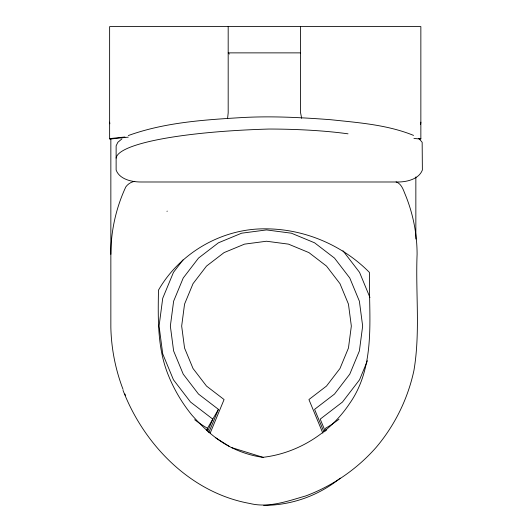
<?xml version="1.0" encoding="UTF-8"?>
<svg xmlns="http://www.w3.org/2000/svg" width="532" height="532" viewBox="0 0 532 532"><rect width="100%" height="100%" fill="white"/><g stroke="black" fill="none" stroke-linecap="round" stroke-linejoin="round"><path stroke-width="0.8" d="M110.849 254.316C110.862 231.101 116.009 207.926 125.818 186.892C127.919 183.952 131.211 181.911 134.776 181.332M227.576 118.616L228.181 112.831L228.181 26.6M207.234 430.701L207.493 428.28L218.426 409.354L198.509 394.072L183.227 374.156L173.625 350.967L170.346 326.076L173.625 301.192L183.227 277.997L198.509 258.087L218.426 242.805L241.614 233.196L266.499 229.924L291.39 233.196L314.578 242.805L334.495 258.087L349.777 277.997L359.379 301.192L362.658 326.076L359.379 350.967L349.777 374.156L334.495 394.072L314.578 409.354L323.941 431.957M420.566 124.601L420.852 122.16M206.542 430.581L207.493 428.28A118.018 118.018 0 0 1 194.659 419.708M207.766 431.233L212.787 419.123L190.536 402.046L173.459 379.795L162.726 353.886L159.068 326.076L162.726 298.272L173.459 272.357L183.001 259.922M208.783 432.622L218.426 409.354M210.2 433.061L224.078 399.552L206.509 386.066L193.03 368.496L184.551 348.034L181.665 326.076L184.551 304.118L193.03 283.656L206.509 266.086L224.078 252.6L244.54 244.128L266.499 241.235L288.457 244.128L308.919 252.6L326.495 266.086L339.975 283.656L348.453 304.118L351.339 326.076L348.453 348.034L339.975 368.496L326.495 386.066L308.919 399.552L322.838 433.141M367.439 360.743L359.546 379.795L342.468 402.046L320.217 419.123L325.258 431.286M167.015 211.457L167.174 211.098M121.901 138.892L117.825 142.337L116.129 145.835L116.129 170.054C119.58 179.377 131.83 182.044 141.027 181.991L397.557 181.991C406.721 182.097 418.87 179.211 422.368 170.054L422.162 142.303L419.209 138.805M128.318 135.547C164.474 122.486 203.377 119.873 241.481 117.599C271.28 115.883 301.145 117.466 330.877 119.727C358.708 122.699 387.369 124.754 413.557 135.394M123.045 390.375C144.032 444.912 190.835 492.898 249.834 503.472C268.7 508.213 287.779 501.064 305.8 495.924C332.852 485.776 357.165 468.991 376.237 447.292C394.884 425.228 407.891 398.701 413.936 370.452C420.42 332.114 415.512 292.979 417.095 254.316C417.075 233.182 412.752 212.082 404.46 192.65C402.89 188.401 400.776 183.46 396.087 181.897M418.431 138.367A1393.74 1393.74 0 0 1 420.852 138.639L420.852 26.6L109.632 26.6L109.632 138.639L111.547 138.413M300.573 52.874L228.181 52.874L229.332 54.058M413.936 138.413L420.805 139.125M263.307 457.42L262.675 457.347C297.674 453.39 329.993 432.988 349.458 403.755C376.536 365.391 368.59 316.334 369.474 272.477C342.256 244.806 303.805 228.74 264.996 228.827C221.897 228.554 179.869 252.753 158.47 290.166C158.017 318.163 157.292 347.037 167.686 373.584C173.552 388.626 181.738 402.651 191.939 415.159C203.291 427.881 215.985 439.937 231.427 447.532A102.969 102.969 0 0 0 263.307 457.42L231.427 447.532M418.937 138.413L420.852 138.639M215.819 437.883L229.511 446.521M342.974 250.765L359.546 272.357L369.959 297.508M326.415 430.474L325.511 428.28A118.018 118.018 0 0 0 338.99 419.209M301.677 118.33L300.573 112.777L300.573 26.6M109.632 122.16L109.825 123.79M415.851 176.917L415.851 239.054M110.849 138.347L110.849 327.419A185.023 185.023 0 0 0 123.072 389.444M116.129 158.11A185.023 30.218 0 0 1 268.986 129.043A122.234 19.963 0 0 1 348.028 133.831M125.512 395.482A185.023 185.023 0 0 1 124.88 393.979M340.3 478.135A122.234 122.234 0 0 1 263.706 505.4M109.632 138.639A1393.74 1393.74 0 0 1 124.973 137.003M109.678 139.125A1393.295 1393.295 0 0 1 128.252 137.163"/></g></svg>
